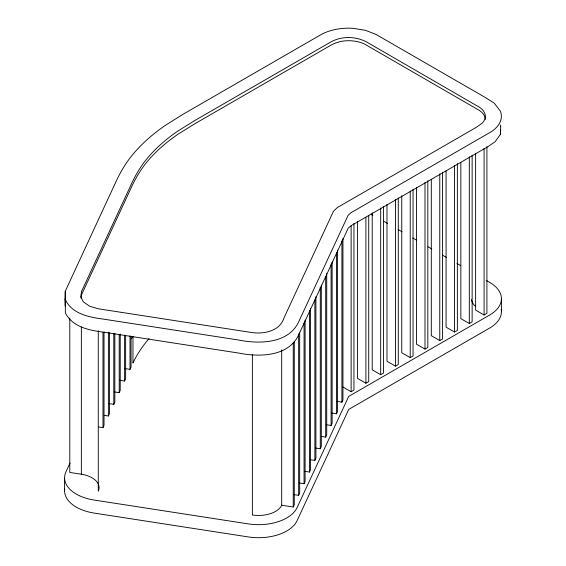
<?xml version="1.0" encoding="UTF-8"?>
<svg xmlns="http://www.w3.org/2000/svg" width="566" height="566" viewBox="0 0 566 566"><rect width="100%" height="100%" fill="white"/><g stroke="black" fill="none" stroke-linecap="round" stroke-linejoin="round"><path stroke-width="0.85" d="M65.168 299.209L65.253 291.278L115.153 183.441C119.964 172.764 125.878 162.562 133.505 153.648A240.225 138.691 0 0 1 165.039 125.567L182.981 114.318L320.604 34.866A39.853 23.008 0 0 1 352.943 28.3L365.431 30.309L375.98 34.413L485.402 97.543L494.274 103.189L500.316 111.056A40.158 23.185 0 0 1 488.465 133.343L351.316 212.519L348.154 215.229L298.954 321.24C289.049 343.682 259.426 344.262 238.619 340.032L102.955 319.047C88.777 317.179 71.528 313.727 65.168 299.209L65.302 306.086L65.253 291.278M65.246 298.126L65.373 312.927C72.299 326.879 88.919 330.275 103.012 332.079L239.121 353.134C259.702 357.273 288.865 356.587 298.813 334.57L348.26 228.027L351.592 225.388L488.097 146.58L495.243 141.606L500.542 134.128L500.592 129.961M500.634 126.628L500.655 124.959M500.542 134.128L500.698 126.947M80.988 298.056L81.773 294.214L130.428 189.377C134.977 179.174 140.587 169.418 147.868 160.907A223.648 129.119 0 0 1 177.724 134.411L194.923 123.706L329.936 45.754L334.188 43.532L339.925 41.643A24.529 14.164 0 0 1 367.079 45.521L478.992 110.193A24.048 13.881 0 0 1 485.324 119.341M70.028 463.052L65.939 471.846A39.882 23.029 0 0 0 94.147 500.054L248.248 523.89A39.889 23.029 0 0 0 297.1 507.61L348.713 396.398L489.732 314.979A39.889 23.029 0 0 0 489.732 282.413L486.682 280.651M98.852 426.99L102.984 427.627L104.017 425.406L104.017 331.909M104.264 415.338L108.389 415.982L109.422 413.753L109.422 332.61M108.842 403.558L113.794 404.329L114.827 402.101L114.827 333.303M114.247 391.913L119.207 392.677L120.233 390.455L120.233 334.004M119.659 380.26L124.612 381.024L125.645 378.803L125.645 335.581M125.065 368.608L130.017 369.372L131.05 367.15L131.05 336.282M252.379 354.472L252.379 514.996A23.928 13.817 0 0 0 281.691 505.226L293.245 507.016L294.278 504.787L294.278 341.616M293.697 494.599L298.65 495.363L299.683 493.135L299.683 332.61M299.11 482.947L304.062 483.711L305.095 481.489L305.095 320.08M304.515 471.294L309.468 472.058L310.501 469.837L310.501 308.428M310.748 459.769L314.873 460.406L315.906 458.184L315.906 296.775M315.326 447.989L320.285 448.76L321.311 446.532L321.311 285.13M321.559 436.471L325.691 437.108L326.724 434.886L326.724 273.477M326.143 424.691L331.096 425.455L332.129 423.234L332.129 261.825M331.549 413.038L336.501 413.803L337.534 411.581L337.534 250.172M336.961 401.386L341.914 402.157L342.946 399.929L342.946 238.519M342.671 386.861L351.132 391.743L353.948 390.115L353.948 223.414M357.443 221.334L357.443 378.329L365.905 383.21L368.728 381.583L368.728 215.766M372.216 212.802L372.216 369.796L380.677 374.685L383.5 373.058L383.5 206.357M386.988 204.276L386.988 361.271L395.45 366.152L398.273 364.525L398.273 197.831M401.761 195.744L401.761 352.738L410.223 357.627L413.046 356L413.046 189.299M416.534 187.219L416.534 344.213L424.995 349.095L427.818 347.467L427.818 180.766M431.306 179.571L431.306 335.68L439.768 340.569L442.591 338.942L442.591 172.241M446.079 171.038L446.079 327.155L454.54 332.037L457.363 330.41L457.363 163.708M460.851 162.513L460.851 318.623L469.313 323.511L472.136 321.884L472.136 155.183M475.631 153.98L475.631 310.097L484.086 314.979L486.909 313.352L486.909 146.651M98.272 330.629L98.272 491.154A23.935 13.817 0 0 0 81.355 474.23L69.795 472.447L69.795 318.092M383.776 221.242L387.59 223.443M398.259 229.605L402.072 231.805M412.741 237.968L416.555 240.168M427.988 246.769L431.801 248.969M442.471 255.132L446.284 257.332M456.953 263.494L460.766 265.695M501.412 298.699L501.412 311.725M484.086 148.285L484.086 314.979M469.313 156.81L469.313 323.511M454.54 165.343L454.54 332.037M439.768 173.868L439.768 340.569M424.995 182.401L424.995 349.095M410.223 190.926L410.223 357.627M395.45 199.458L395.45 366.152M380.677 207.984L380.677 374.685M365.905 217.394L365.905 383.21M351.132 225.926L351.132 391.743M341.914 240.748L341.914 402.157M336.501 252.401L336.501 413.803M331.096 264.046L331.096 425.455M325.691 276.583L325.691 437.108M320.285 287.351L320.285 448.76M314.873 299.881L314.873 460.406M309.468 310.656L309.468 472.058M304.062 323.186L304.062 483.711M298.65 333.954L298.65 495.363M293.245 342.961L293.245 507.016M281.691 349.993L281.691 505.226M132.968 336.558L132.968 363.018A223.372 128.963 0 0 1 149.056 338.588M130.017 335.857L130.017 369.372M124.612 335.164L124.612 381.024M119.207 334.464L119.207 392.677M113.794 333.77L113.794 404.329M108.389 332.185L108.389 415.982M102.984 332.369L102.984 427.627M81.355 326.936L81.355 474.23M64.588 478.199L64.588 491.224M501.2 309.347A39.889 23.029 0 0 1 489.732 328.004L348.713 409.423L297.1 520.635A39.889 23.029 0 0 1 248.248 536.922L94.147 513.079A39.882 23.029 0 0 1 64.708 489.024M371.317 214.592A39.882 23.029 0 0 1 372.817 215.221M131.227 338.744A239.312 138.168 0 0 1 132.897 336.692M475.61 306.489A23.928 13.817 0 0 1 471.492 299.626M81.617 291.292L80.683 296.669L83.365 301.862L89.548 306.185L98.144 308.76L250.943 332.405C263.36 334.428 279.845 331.478 284.047 317.774L333.523 211.175L337.315 207.581L475.956 127.534L482.041 123.324A23.956 13.832 0 0 0 479.452 107.257L366.825 42.11C355.377 35.899 340.583 35.899 329.419 42.79L194.775 120.53L177.604 131.234A223.825 129.225 0 0 0 147.875 157.645C140.601 166.135 135.012 175.87 130.463 186.044L81.617 291.292"/></g></svg>
